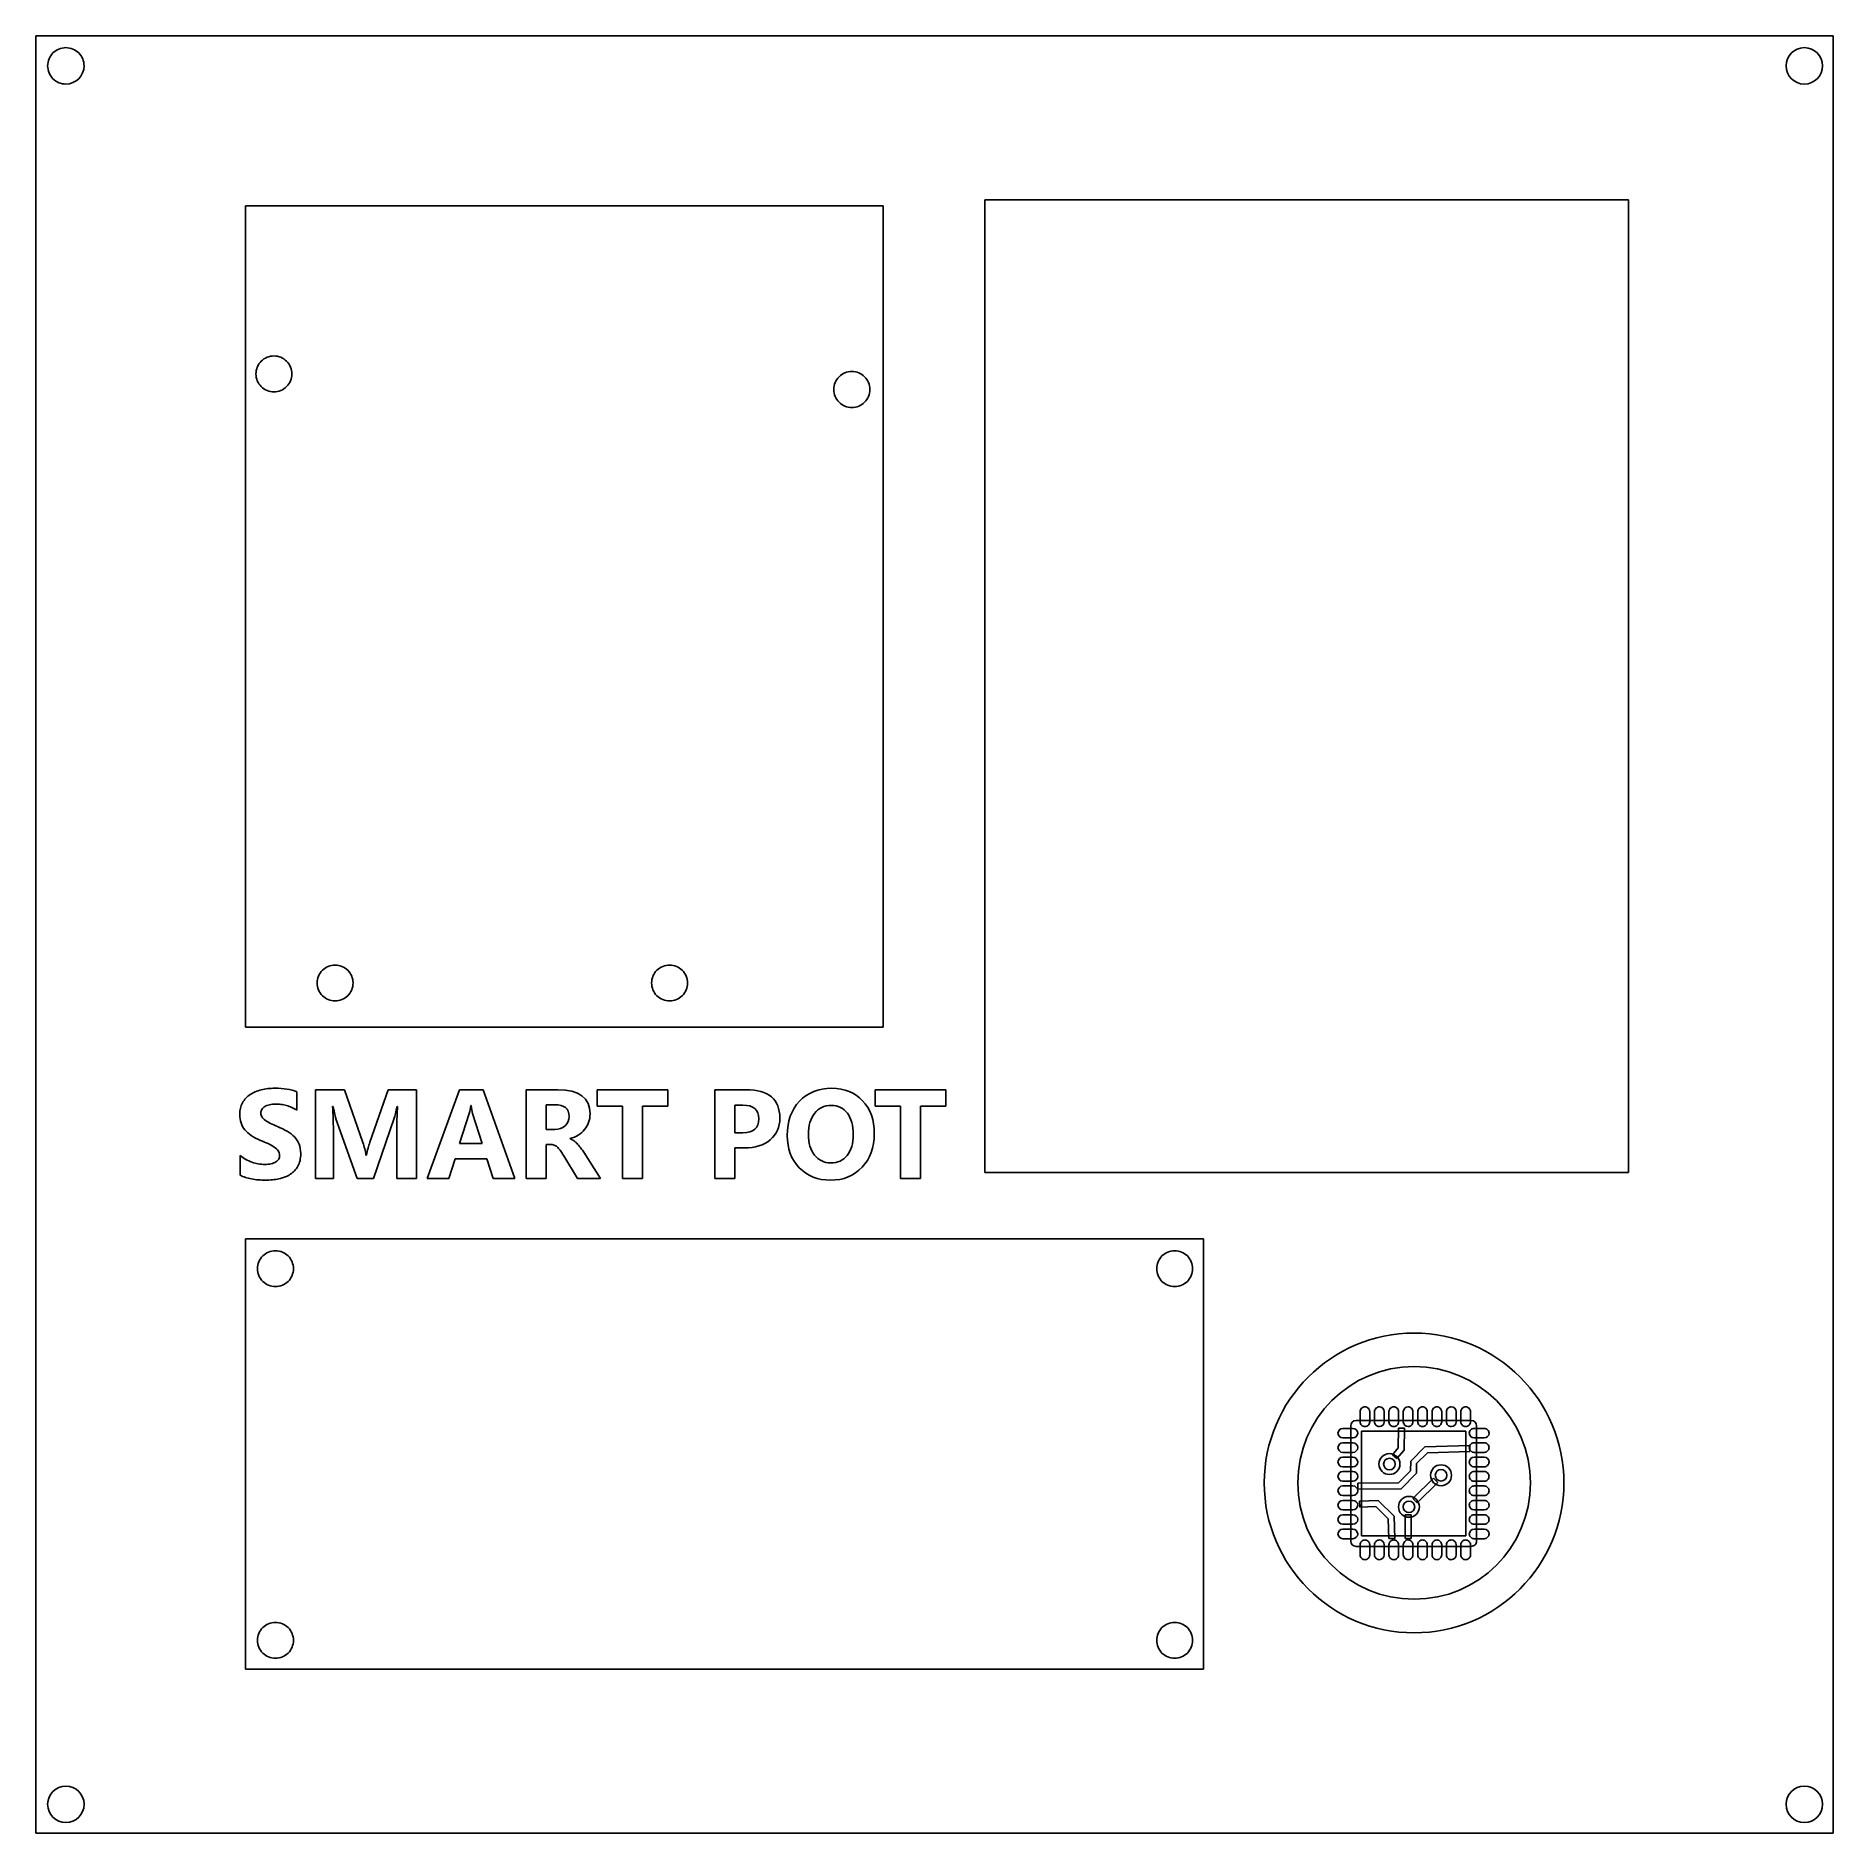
# Model space of a CAD drawing. Extents: x 0 to 150, y 147 to 297.
import ezdxf

# ---------------------------------------------------------------- set-up
doc = ezdxf.new("R2010")
doc.units = 0
doc.layers.add('Base', color=7, linetype='CONTINUOUS')
doc.layers.add('LCD', color=7, linetype='CONTINUOUS')

msp = doc.modelspace()

# ---------------------------------------------------------------- linework, layer by layer
at = {"layer": 'Base', "color": 7}
for p, q in [((0.054126, 296.945874), (149.94586, 296.945874)), ((0.054126, 147.05412), (0.054126, 296.945874)), ((149.94586, 296.945874), (149.94586, 147.05412)), ((4.06849, 294.45), (4.06849, 294.45)), ((149.06849, 294.45), (149.06849, 294.45)), ((4.06849, 149.45), (4.06849, 149.45)), ((149.06849, 149.45), (149.06849, 149.45)), ((149.94586, 147.05412), (0.054126, 147.05412))]:
    msp.add_line(p, q, dxfattribs=at)
for points in [[(1.03151, 294.45), (1.03151, 294.852729), (1.191493, 295.238963), (1.476265, 295.523735)], [(1.476265, 295.523735), (1.761037, 295.808507), (2.147271, 295.96849), (2.55, 295.96849)], [(2.55, 295.96849), (2.952729, 295.96849), (3.338963, 295.808507), (3.623735, 295.523735)], [(3.623735, 295.523735), (3.908507, 295.238963), (4.06849, 294.852729), (4.06849, 294.45)], [(146.03151, 294.45), (146.03151, 295.288639), (146.711361, 295.96849), (147.55, 295.96849)], [(147.55, 295.96849), (148.388639, 295.96849), (149.06849, 295.288639), (149.06849, 294.45)], [(1.476265, 293.376265), (1.191493, 293.661037), (1.03151, 294.047271), (1.03151, 294.45)], [(4.06849, 294.45), (4.06849, 293.611361), (3.388639, 292.93151), (2.55, 292.93151)], [(147.55, 292.93151), (146.711361, 292.93151), (146.03151, 293.611361), (146.03151, 294.45)], [(149.06849, 294.45), (149.06849, 293.611361), (148.388639, 292.93151), (147.55, 292.93151)], [(2.55, 292.93151), (2.147271, 292.93151), (1.761037, 293.091493), (1.476265, 293.376265)], [(1.03151, 149.45), (1.03151, 150.288639), (1.711361, 150.96849), (2.55, 150.96849)], [(2.55, 150.96849), (3.388639, 150.96849), (4.06849, 150.288639), (4.06849, 149.45)], [(146.03151, 149.45), (146.03151, 150.288639), (146.711361, 150.96849), (147.55, 150.96849)], [(147.55, 150.96849), (148.388639, 150.96849), (149.06849, 150.288639), (149.06849, 149.45)], [(2.55, 147.93151), (1.711361, 147.93151), (1.03151, 148.611361), (1.03151, 149.45)], [(4.06849, 149.45), (4.06849, 148.611361), (3.388639, 147.93151), (2.55, 147.93151)], [(147.55, 147.93151), (146.711361, 147.93151), (146.03151, 148.611361), (146.03151, 149.45)], [(149.06849, 149.45), (149.06849, 148.611361), (148.388639, 147.93151), (147.55, 147.93151)]]:
    msp.add_open_spline(points, degree=3, dxfattribs=at)
at = {"layer": 'LCD', "color": 7}
for p, q in [((17.536942, 214.276295), (17.536942, 282.765087)), ((17.536942, 282.765087), (70.725731, 282.765087)), ((70.725731, 282.765087), (70.725731, 214.276295)), ((79.211472, 202.137276), (79.211472, 283.265701)), ((79.211472, 283.265701), (132.8899, 283.265701)), ((132.8899, 283.265701), (132.8899, 202.137276)), ((19.903673, 267.255693), (19.903673, 267.255693)), ((68.104172, 265.955694), (68.104172, 265.955694)), ((25.003675, 216.455696), (25.003675, 216.455696)), ((52.903675, 216.455696), (52.903675, 216.455696)), ((70.725731, 214.276295), (17.536942, 214.276295)), ((21.813681, 208.890326), (21.813681, 207.345206)), ((23.358806, 201.640152), (23.358806, 209.050529)), ((23.358806, 209.050529), (25.803093, 209.050529)), ((25.803093, 209.050529), (27.317208, 204.658046)), ((27.906322, 204.668381), (29.420437, 209.050529)), ((29.420437, 209.050529), (31.802713, 209.050529)), ((31.802713, 209.050529), (31.802709, 201.640152)), ((32.69154, 201.640152), (35.389041, 209.050529)), ((35.389041, 209.050529), (37.368242, 209.050529)), ((37.368242, 209.050529), (40.003732, 201.640152)), ((40.928738, 201.640153), (40.928738, 209.05053)), ((40.928738, 209.05053), (43.574563, 209.05053)), ((46.876677, 207.691443), (46.876677, 209.050529)), ((46.876677, 209.050529), (52.767771, 209.050529)), ((52.767771, 209.050529), (52.767771, 207.691443)), ((56.684832, 201.640152), (56.684832, 209.050529)), ((56.684832, 209.050529), (59.299651, 209.050529)), ((70.048315, 207.691443), (70.048315, 209.050529)), ((70.048315, 209.050529), (75.93941, 209.050529)), ((75.93941, 209.050529), (75.93941, 207.691443)), ((24.841915, 207.660437), (24.795405, 207.660437)), ((30.216246, 207.660437), (30.174906, 207.660437)), ((36.184857, 207.081663), (35.378707, 204.570196)), ((36.355388, 207.727616), (36.314048, 207.727616)), ((37.275225, 204.570196), (36.479411, 207.060992)), ((42.597882, 207.799963), (42.597882, 205.73808)), ((43.352355, 207.799963), (42.597882, 207.799963)), ((48.979901, 207.691443), (46.876677, 207.691443)), ((48.979901, 201.640152), (48.979901, 207.691443)), ((52.767771, 207.691443), (50.654212, 207.691443)), ((50.654212, 207.691443), (50.654212, 201.640152)), ((58.353976, 207.768957), (58.353976, 205.459028)), ((59.010264, 207.768957), (58.353976, 207.768957)), ((66.389637, 207.737952), (66.389637, 207.737952)), ((72.151539, 207.691443), (70.048315, 207.691443)), ((72.151539, 201.640152), (72.151539, 207.691443)), ((75.93941, 207.691443), (73.82585, 207.691443)), ((73.82585, 207.691443), (73.82585, 201.640152)), ((24.862585, 205.73808), (24.862585, 201.640152)), ((26.841787, 201.640152), (25.074459, 206.626912)), ((29.942363, 206.678588), (28.206041, 201.640152)), ((30.154236, 201.640152), (30.154236, 206.073976)), ((42.597882, 205.73808), (43.321349, 205.73808)), ((58.353976, 205.459028), (59.010264, 205.459028)), ((35.378707, 204.570196), (37.275225, 204.570196)), ((43.047465, 204.47718), (42.597882, 204.47718)), ((42.597882, 204.47718), (42.597882, 201.640153)), ((44.608088, 204.973272), (44.608088, 204.952602)), ((58.353976, 204.19296), (58.353976, 201.640152)), ((59.14979, 204.19296), (58.353976, 204.19296)), ((17.085308, 201.924371), (17.085308, 203.578012)), ((27.580757, 203.598683), (27.611767, 203.598683)), ((35.02214, 203.288625), (34.50021, 201.640152)), ((37.65763, 203.288625), (35.02214, 203.288625)), ((38.184727, 201.640152), (37.65763, 203.288625)), ((45.228204, 201.640152), (44.075823, 203.547006)), ((45.744966, 203.831227), (47.145393, 201.640152)), ((17.085298, 201.924378), (17.085308, 201.924371)), ((24.862585, 201.640152), (23.358806, 201.640152)), ((28.206041, 201.640152), (26.841787, 201.640152)), ((31.802709, 201.640152), (30.154236, 201.640152)), ((34.50021, 201.640152), (32.69154, 201.640152)), ((40.003732, 201.640152), (38.184727, 201.640152)), ((42.597882, 201.640153), (40.928738, 201.640153)), ((47.145393, 201.640152), (45.228204, 201.640152)), ((50.654212, 201.640152), (48.979901, 201.640152)), ((58.353976, 201.640152), (56.684832, 201.640152)), ((66.317287, 201.510961), (66.317287, 201.510961)), ((73.82585, 201.640152), (72.151539, 201.640152)), ((132.8899, 202.137276), (79.211472, 202.137276)), ((17.531094, 196.628297), (97.43073, 196.628297)), ((17.531094, 160.728658), (17.531094, 196.628297)), ((97.43073, 196.628297), (97.43073, 160.728658)), ((21.531409, 194.1281), (21.531409, 194.1281)), ((96.531413, 194.1281), (96.531413, 194.1281)), ((115.00391, 188.75586), (115.00391, 188.75586)), ((115.00391, 185.95703), (115.00391, 185.95703)), ((119.77148, 181.4668), (110.15625, 181.4668)), ((110.50195, 182.20117), (110.50195, 181.35352)), ((110.90234, 182.60156), (110.90234, 182.60156)), ((111.30273, 181.35352), (111.30273, 182.20117)), ((111.70313, 182.20117), (111.70313, 181.35352)), ((112.10352, 182.60156), (112.10352, 182.60156)), ((112.50195, 181.35352), (112.50195, 182.20117)), ((112.90234, 182.20117), (112.90234, 181.35352)), ((113.30273, 182.60156), (113.30273, 182.60156)), ((113.70313, 181.35352), (113.70313, 182.20117)), ((114.10352, 182.20117), (114.10352, 181.35352)), ((114.50195, 182.60156), (114.50195, 182.60156)), ((114.90234, 181.35352), (114.90234, 182.20117)), ((115.30273, 182.20117), (115.30273, 181.35352)), ((115.70313, 182.60156), (115.70313, 182.60156)), ((116.10352, 181.35352), (116.10352, 182.20117)), ((116.50195, 182.20117), (116.50195, 181.35352)), ((116.90234, 182.60156), (116.90234, 182.60156)), ((117.30273, 181.35352), (117.30273, 182.20117)), ((117.70313, 182.20117), (117.70313, 181.35352)), ((118.10352, 182.60156), (118.10352, 182.60156)), ((118.50195, 181.35352), (118.50195, 182.20117)), ((118.90234, 182.20117), (118.90234, 181.35352)), ((119.30273, 182.60156), (119.30273, 182.60156)), ((119.70313, 181.35352), (119.70313, 182.20117)), ((109.90039, 180.80469), (109.05078, 180.80469)), ((109.05078, 180.00586), (109.90039, 180.00586)), ((109.71289, 181.02344), (109.71289, 171.4082)), ((110.60156, 180.57812), (119.32617, 180.57812)), ((110.60156, 171.85352), (110.60156, 180.57812)), ((113.6875, 180.83789), (113.666, 179.18555)), ((114.18744, 180.83008), (113.6875, 180.83789)), ((114.16404, 179.00195), (114.18744, 180.83008)), ((119.32617, 180.57812), (119.32617, 171.85352)), ((120.85352, 180.80469), (120.00586, 180.80469)), ((120.00586, 180.00586), (120.85352, 180.00586)), ((120.2168, 171.4082), (120.2168, 181.02344)), ((109.90039, 179.60547), (109.05078, 179.60547)), ((109.05078, 178.80469), (109.90039, 178.80469)), ((109.90039, 178.4043), (109.05078, 178.4043)), ((112.94336, 178.70703), (112.94336, 178.70703)), ((113.666, 179.18555), (113.18748, 178.60547)), ((113.18748, 178.60547), (113.57225, 178.28711)), ((113.57225, 178.28711), (114.16404, 179.00195)), ((115.90625, 179.27343), (114.7168, 178.08397)), ((115.21104, 177.87103), (116.11924, 178.77924)), ((119.64258, 179.36523), (115.90625, 179.27343)), ((116.11924, 178.77924), (119.65635, 178.86514)), ((119.65635, 178.86514), (119.64258, 179.36523)), ((120.85352, 179.60547), (120.00586, 179.60547)), ((120.00586, 178.80469), (120.85352, 178.80469)), ((120.85352, 178.4043), (120.00586, 178.4043)), ((109.05078, 177.60547), (109.90039, 177.60547)), ((109.90039, 177.20508), (109.05078, 177.20508)), ((112.94336, 178.31836), (112.94336, 178.31836)), ((114.6953, 177.27929), (113.69726, 176.26366)), ((113.91025, 175.76556), (115.18954, 177.07025)), ((114.7168, 178.08397), (114.6953, 177.27929)), ((115.18954, 177.07025), (115.21104, 177.87103)), ((117.25, 177.76953), (117.25, 177.76953)), ((117.25, 177.38086), (117.25, 177.38086)), ((120.00586, 177.60547), (120.85352, 177.60547)), ((120.85352, 177.20508), (120.00586, 177.20508)), ((109.05078, 176.4043), (109.90039, 176.4043)), ((109.90039, 176.00586), (109.05078, 176.00586)), ((113.69726, 176.26366), (110.29882, 176.24216)), ((110.29882, 176.24216), (110.30282, 175.74216)), ((110.30282, 175.74216), (113.91025, 175.76556)), ((116.61719, 176.66211), (114.90039, 174.96484)), ((115.25195, 174.60937), (116.96875, 176.30469)), ((116.96875, 176.30469), (116.61719, 176.66211)), ((120.00586, 176.4043), (120.85352, 176.4043)), ((120.85352, 176.00586), (120.00586, 176.00586)), ((109.05078, 175.20508), (109.90039, 175.20508)), ((109.90039, 174.80469), (109.05078, 174.80469)), ((109.05078, 174.00586), (109.90039, 174.00586)), ((112.00586, 174.79492), (110.44922, 174.74802)), ((110.44922, 174.74802), (110.46482, 174.24802)), ((110.46482, 174.24802), (111.80857, 174.28902)), ((111.80857, 174.28902), (112.84178, 173.27535)), ((113.33788, 173.49017), (112.00586, 174.79492)), ((114.57227, 175.13672), (114.57227, 175.13672)), ((114.57227, 174.74805), (114.57227, 174.74805)), ((114.90039, 174.96484), (115.25195, 174.60937)), ((120.00586, 175.20508), (120.85352, 175.20508)), ((120.85352, 174.80469), (120.00586, 174.80469)), ((120.00586, 174.00586), (120.85352, 174.00586)), ((109.90039, 173.60547), (109.05078, 173.60547)), ((109.05078, 172.80469), (109.90039, 172.80469)), ((109.90039, 172.4043), (109.05078, 172.4043)), ((112.84178, 173.27535), (112.88478, 171.61324)), ((113.38478, 171.62494), (113.33788, 173.49017)), ((114.26758, 173.60547), (114.26758, 171.61914)), ((114.76758, 173.60547), (114.26758, 173.60547)), ((114.76758, 171.61914), (114.76758, 173.60547)), ((120.85352, 173.60547), (120.00586, 173.60547)), ((120.00586, 172.80469), (120.85352, 172.80469)), ((120.85352, 172.4043), (120.00586, 172.4043)), ((109.05078, 171.60547), (109.90039, 171.60547)), ((110.15625, 170.96289), (119.77148, 170.96289)), ((110.50195, 171.10156), (110.50195, 170.25391)), ((119.32617, 171.85352), (110.60156, 171.85352)), ((110.90234, 171.50195), (110.90234, 171.50195)), ((111.30273, 170.25391), (111.30273, 171.10156)), ((111.70313, 171.10156), (111.70313, 170.25391)), ((112.10352, 171.50195), (112.10352, 171.50195)), ((112.50195, 170.25391), (112.50195, 171.10156)), ((112.88478, 171.61324), (113.38478, 171.62494)), ((112.90234, 171.10156), (112.90234, 170.25391)), ((113.30273, 171.50195), (113.30273, 171.50195)), ((113.70313, 170.25391), (113.70313, 171.10156)), ((114.10352, 171.10156), (114.10352, 170.25391)), ((114.26758, 171.61914), (114.76758, 171.61914)), ((114.50195, 171.50195), (114.50195, 171.50195)), ((114.90234, 170.25391), (114.90234, 171.10156)), ((115.30273, 171.10156), (115.30273, 170.25391)), ((115.70313, 171.50195), (115.70313, 171.50195)), ((116.10352, 170.25391), (116.10352, 171.10156)), ((116.50195, 171.10156), (116.50195, 170.25391)), ((116.90234, 171.50195), (116.90234, 171.50195)), ((117.30273, 170.25391), (117.30273, 171.10156)), ((117.70313, 171.10156), (117.70313, 170.25391)), ((118.10352, 171.50195), (118.10352, 171.50195)), ((118.50195, 170.25391), (118.50195, 171.10156)), ((118.90234, 171.10156), (118.90234, 170.25391)), ((119.30273, 171.50195), (119.30273, 171.50195)), ((119.70313, 170.25391), (119.70313, 171.10156)), ((120.00586, 171.60547), (120.85352, 171.60547)), ((21.531409, 163.128102), (21.531409, 163.128102)), ((96.531413, 163.128102), (96.531413, 163.128102)), ((97.43073, 160.728658), (17.531094, 160.728658))]:
    msp.add_line(p, q, dxfattribs=at)
for points in [[(18.403673, 268.755693), (18.403673, 269.153518), (18.561708, 269.535049), (18.843013, 269.816353)], [(18.843013, 269.816353), (19.124317, 270.097658), (19.505848, 270.255693), (19.903673, 270.255693)], [(19.903673, 270.255693), (20.301498, 270.255693), (20.683029, 270.097658), (20.964333, 269.816353)], [(20.964333, 269.816353), (21.245638, 269.535049), (21.403673, 269.153518), (21.403673, 268.755693)], [(18.843013, 267.695033), (18.561708, 267.976337), (18.403673, 268.357868), (18.403673, 268.755693)], [(21.403673, 268.755693), (21.403673, 268.357868), (21.245638, 267.976337), (20.964333, 267.695033)], [(66.604172, 267.455694), (66.604172, 267.853519), (66.762207, 268.23505), (67.043512, 268.516354)], [(67.043512, 268.516354), (67.324816, 268.797659), (67.706347, 268.955694), (68.104172, 268.955694)], [(68.104172, 268.955694), (68.501997, 268.955694), (68.883528, 268.797659), (69.164832, 268.516354)], [(69.164832, 268.516354), (69.446137, 268.23505), (69.604172, 267.853519), (69.604172, 267.455694)], [(19.903673, 267.255693), (19.505848, 267.255693), (19.124317, 267.413728), (18.843013, 267.695033)], [(20.964333, 267.695033), (20.683029, 267.413728), (20.301498, 267.255693), (19.903673, 267.255693)], [(67.043512, 266.395034), (66.762207, 266.676338), (66.604172, 267.057869), (66.604172, 267.455694)], [(69.604172, 267.455694), (69.604172, 267.057869), (69.446137, 266.676338), (69.164832, 266.395034)], [(68.104172, 265.955694), (67.706347, 265.955694), (67.324816, 266.113729), (67.043512, 266.395034)], [(69.164832, 266.395034), (68.883528, 266.113729), (68.501997, 265.955694), (68.104172, 265.955694)], [(23.503675, 217.955696), (23.503675, 218.353521), (23.66171, 218.735052), (23.943015, 219.016356)], [(23.943015, 219.016356), (24.224319, 219.297661), (24.60585, 219.455696), (25.003675, 219.455696)], [(25.003675, 219.455696), (25.4015, 219.455696), (25.783031, 219.297661), (26.064335, 219.016356)], [(26.064335, 219.016356), (26.34564, 218.735052), (26.503675, 218.353521), (26.503675, 217.955696)], [(51.403675, 217.955696), (51.403675, 218.353521), (51.56171, 218.735052), (51.843015, 219.016356)], [(51.843015, 219.016356), (52.124319, 219.297661), (52.50585, 219.455696), (52.903675, 219.455696)], [(52.903675, 219.455696), (53.3015, 219.455696), (53.683031, 219.297661), (53.964335, 219.016356)], [(53.964335, 219.016356), (54.24564, 218.735052), (54.403675, 218.353521), (54.403675, 217.955696)], [(23.943015, 216.895036), (23.66171, 217.17634), (23.503675, 217.557871), (23.503675, 217.955696)], [(26.503675, 217.955696), (26.503675, 217.557871), (26.34564, 217.17634), (26.064335, 216.895036)], [(51.843015, 216.895036), (51.56171, 217.17634), (51.403675, 217.557871), (51.403675, 217.955696)], [(54.403675, 217.955696), (54.403675, 217.557871), (54.24564, 217.17634), (53.964335, 216.895036)], [(25.003675, 216.455696), (24.60585, 216.455696), (24.224319, 216.613731), (23.943015, 216.895036)], [(26.064335, 216.895036), (25.783031, 216.613731), (25.4015, 216.455696), (25.003675, 216.455696)], [(52.903675, 216.455696), (52.50585, 216.455696), (52.124319, 216.613731), (51.843015, 216.895036)], [(53.964335, 216.895036), (53.683031, 216.613731), (53.3015, 216.455696), (52.903675, 216.455696)], [(17.28684, 207.965324), (17.441869, 208.244376), (17.652019, 208.473474), (17.917291, 208.652619)], [(17.917291, 208.652619), (18.186008, 208.831763), (18.496065, 208.962676), (18.847463, 209.045358)], [(18.847463, 209.045358), (19.198862, 209.131485), (19.570931, 209.174549), (19.963671, 209.174549)], [(19.963671, 209.174549), (20.34952, 209.174549), (20.690584, 209.150432), (20.986861, 209.102199)], [(20.986861, 209.102199), (21.286583, 209.057412), (21.56219, 208.986788), (21.813681, 208.890326)], [(43.574563, 209.05053), (45.372897, 209.05053), (46.272064, 208.378738), (46.272064, 207.035155)], [(59.299651, 209.050529), (61.166887, 209.050529), (62.100505, 208.263327), (62.100505, 206.688923)], [(63.738642, 208.08935), (64.417323, 208.812818), (65.31649, 209.174552), (66.436143, 209.174552)], [(66.436143, 209.174552), (67.493784, 209.174552), (68.348165, 208.828321), (68.999286, 208.135859)], [(17.054297, 206.97314), (17.054297, 207.358989), (17.131811, 207.689717), (17.28684, 207.965324)], [(17.478042, 205.712239), (17.195545, 206.060192), (17.054297, 206.480493), (17.054297, 206.97314)], [(18.89914, 207.417566), (18.840573, 207.327993), (18.81129, 207.226363), (18.81129, 207.112676)], [(18.81129, 207.112676), (18.81129, 206.988653), (18.844017, 206.876687), (18.90947, 206.77678)], [(19.147186, 207.655277), (19.040388, 207.589817), (18.957706, 207.51058), (18.89914, 207.417566)], [(19.539925, 207.805138), (19.384896, 207.770685), (19.253983, 207.720731), (19.147186, 207.655277)], [(20.056688, 207.861978), (19.867209, 207.861978), (19.694954, 207.843031), (19.539925, 207.805138)], [(20.490769, 207.830968), (20.339185, 207.851641), (20.194491, 207.861978), (20.056688, 207.861978)], [(20.955855, 207.732778), (20.800826, 207.777565), (20.645798, 207.810295), (20.490769, 207.830968)], [(21.405439, 207.572582), (21.260745, 207.638035), (21.110884, 207.691434), (20.955855, 207.732778)], [(21.813681, 207.345206), (21.689658, 207.431333), (21.553578, 207.507125), (21.405439, 207.572582)], [(24.795405, 207.660437), (24.840192, 206.930079), (24.862585, 206.289293), (24.862585, 205.73808)], [(25.074459, 206.626912), (25.026226, 206.76127), (24.948711, 207.105778), (24.841915, 207.660437)], [(30.174906, 207.660437), (30.088779, 207.205686), (30.011265, 206.878403), (29.942363, 206.678588)], [(30.154236, 206.073976), (30.154236, 206.552843), (30.174906, 207.081663), (30.216246, 207.660437)], [(36.314048, 207.727616), (36.296821, 207.510576), (36.253758, 207.295258), (36.184857, 207.081663)], [(36.479411, 207.060992), (36.420844, 207.247027), (36.379503, 207.469235), (36.355388, 207.727616)], [(44.515071, 206.828449), (44.515071, 207.476125), (44.127499, 207.799963), (43.352355, 207.799963)], [(46.272064, 207.035155), (46.272064, 206.776774), (46.232446, 206.53734), (46.153209, 206.316855)], [(60.343512, 206.626912), (60.343512, 207.388275), (59.899096, 207.768957), (59.010264, 207.768957)], [(62.720619, 205.247155), (62.720619, 206.418484), (63.05996, 207.365883), (63.738642, 208.08935)], [(64.994378, 207.076495), (64.649869, 206.63897), (64.477615, 206.058473), (64.477615, 205.335005)], [(66.389637, 207.737952), (65.803973, 207.737952), (65.338887, 207.517466), (64.994378, 207.076495)], [(67.73322, 207.097166), (67.405937, 207.524357), (66.958076, 207.737952), (66.389637, 207.737952)], [(68.224145, 205.303999), (68.224145, 206.072253), (68.060503, 206.669975), (67.73322, 207.097166)], [(68.999286, 208.135859), (69.653852, 207.443397), (69.981135, 206.53045), (69.981135, 205.397017)], [(18.775117, 204.828575), (18.196342, 205.069731), (17.763984, 205.364286), (17.478042, 205.712239)], [(18.90947, 206.77678), (18.97493, 206.680317), (19.067947, 206.5873), (19.188522, 206.497728)], [(19.188522, 206.497728), (19.3091, 206.411601), (19.455516, 206.325474), (19.62777, 206.239347)], [(19.62777, 206.239347), (19.800024, 206.156665), (19.994671, 206.070538), (20.211712, 205.980965)], [(20.211712, 205.980965), (20.507989, 205.856942), (20.773261, 205.724307), (21.007526, 205.583058)], [(21.007526, 205.583058), (21.245237, 205.445255), (21.448497, 205.288503), (21.617306, 205.112804)], [(43.321349, 205.73808), (43.679638, 205.73808), (43.967303, 205.841433), (44.184343, 206.048138)], [(44.184343, 206.048138), (44.404828, 206.258288), (44.515071, 206.518392), (44.515071, 206.828449)], [(45.817313, 205.727746), (45.67262, 205.552047), (45.49692, 205.400463), (45.290215, 205.272995)], [(46.153209, 206.316855), (46.073972, 206.099815), (45.962006, 205.903445), (45.817313, 205.727746)], [(59.010264, 205.459028), (59.899096, 205.459028), (60.343512, 205.848323), (60.343512, 206.626912)], [(62.100505, 206.688923), (62.100505, 205.944785), (61.831788, 205.341895), (61.294355, 204.880254)], [(69.981135, 205.397017), (69.981135, 204.232578), (69.641794, 203.293793), (68.963112, 202.58066)], [(19.410735, 204.55469), (19.214365, 204.644263), (19.002492, 204.735558), (18.775117, 204.828575)], [(19.917162, 204.275639), (19.775914, 204.372101), (19.607105, 204.465118), (19.410735, 204.55469)], [(20.258226, 203.960413), (20.175544, 204.074101), (20.061856, 204.179176), (19.917162, 204.275639)], [(20.382249, 203.572841), (20.382249, 203.717535), (20.340908, 203.846726), (20.258226, 203.960413)], [(21.617306, 205.112804), (21.786115, 204.937105), (21.915306, 204.735567), (22.004878, 204.508192)], [(22.004878, 204.508192), (22.094451, 204.284261), (22.139237, 204.022435), (22.139237, 203.722713)], [(27.317208, 204.658046), (27.437786, 204.306647), (27.525636, 203.953526), (27.580757, 203.598683)], [(27.611767, 203.598683), (27.704784, 204.008648), (27.802969, 204.365214), (27.906322, 204.668381)], [(43.331685, 204.41), (43.245558, 204.454787), (43.150818, 204.47718), (43.047465, 204.47718)], [(43.584898, 204.223965), (43.505661, 204.306647), (43.421257, 204.368659), (43.331685, 204.41)], [(43.827777, 203.934578), (43.74854, 204.048266), (43.66758, 204.144728), (43.584898, 204.223965)], [(44.075823, 203.547006), (43.989696, 203.6917), (43.907014, 203.820891), (43.827777, 203.934578)], [(45.290215, 205.272995), (45.086955, 205.145526), (44.859579, 205.045619), (44.608088, 204.973272)], [(44.608088, 204.952602), (44.718331, 204.918149), (44.825128, 204.861305), (44.928481, 204.78207)], [(44.928481, 204.78207), (45.031834, 204.706278), (45.131741, 204.616706), (45.228204, 204.513353)], [(45.228204, 204.513353), (45.324666, 204.410001), (45.415961, 204.298036), (45.502088, 204.177458)], [(45.502088, 204.177458), (45.59166, 204.060325), (45.672619, 203.944914), (45.744966, 203.831227)], [(61.294355, 204.880254), (60.760367, 204.422058), (60.045512, 204.19296), (59.14979, 204.19296)], [(63.723139, 202.544487), (63.054792, 203.236949), (62.720619, 204.137838), (62.720619, 205.247155)], [(64.477615, 205.335005), (64.477615, 204.601202), (64.649869, 204.020706), (64.994378, 203.593515)], [(67.717717, 203.572844), (68.055336, 203.989699), (68.224145, 204.566751), (68.224145, 205.303999)], [(17.085308, 203.578012), (17.38503, 203.326521), (17.71059, 203.137041), (18.061989, 203.009573)], [(18.061989, 203.009573), (18.413388, 202.88555), (18.768231, 202.823539), (19.12652, 202.823539)], [(19.12652, 202.823539), (19.336671, 202.823539), (19.51926, 202.842486), (19.674289, 202.880379)], [(19.674289, 202.880379), (19.832763, 202.918272), (19.963676, 202.969949), (20.067028, 203.035408)], [(20.067028, 203.035408), (20.173826, 203.10431), (20.253063, 203.183547), (20.304739, 203.273119)], [(20.304739, 203.273119), (20.356412, 203.366136), (20.382249, 203.466044), (20.382249, 203.572841)], [(21.901526, 202.678852), (21.746497, 202.3998), (21.534625, 202.172424), (21.265908, 201.996725)], [(22.139237, 203.722713), (22.139237, 203.309302), (22.06, 202.961349), (21.901526, 202.678852)], [(66.317287, 201.510961), (65.256201, 201.510961), (64.391485, 201.85547), (63.723139, 202.544487)], [(64.994378, 203.593515), (65.338887, 203.166324), (65.790193, 202.952729), (66.348296, 202.952729)], [(68.963112, 202.58066), (68.287876, 201.867527), (67.405934, 201.510961), (66.317287, 201.510961)], [(66.348296, 202.952729), (66.923625, 202.952729), (67.380099, 203.159434), (67.717717, 203.572844)], [(18.036141, 201.614321), (17.670962, 201.683222), (17.354015, 201.786575), (17.085298, 201.924378)], [(19.198857, 201.510968), (18.792337, 201.510968), (18.404765, 201.545419), (18.036141, 201.614321)], [(20.3254, 201.624656), (19.970556, 201.548864), (19.595042, 201.510968), (19.198857, 201.510968)], [(21.265908, 201.996725), (20.997191, 201.824471), (20.683689, 201.700448), (20.3254, 201.624656)], [(18.531409, 194.1281), (18.531409, 194.525925), (18.689444, 194.907456), (18.970749, 195.18876)], [(18.970749, 195.18876), (19.252053, 195.470065), (19.633584, 195.6281), (20.031409, 195.6281)], [(20.031409, 195.6281), (20.429234, 195.6281), (20.810765, 195.470065), (21.092069, 195.18876)], [(21.092069, 195.18876), (21.373374, 194.907456), (21.531409, 194.525925), (21.531409, 194.1281)], [(93.531413, 194.1281), (93.531413, 194.525925), (93.689448, 194.907456), (93.970753, 195.18876)], [(93.970753, 195.18876), (94.252057, 195.470065), (94.633588, 195.6281), (95.031413, 195.6281)], [(95.031413, 195.6281), (95.429238, 195.6281), (95.810769, 195.470065), (96.092073, 195.18876)], [(96.092073, 195.18876), (96.373378, 194.907456), (96.531413, 194.525925), (96.531413, 194.1281)], [(18.970749, 193.06744), (18.689444, 193.348744), (18.531409, 193.730275), (18.531409, 194.1281)], [(21.531409, 194.1281), (21.531409, 193.730275), (21.373374, 193.348744), (21.092069, 193.06744)], [(93.970753, 193.06744), (93.689448, 193.348744), (93.531413, 193.730275), (93.531413, 194.1281)], [(96.531413, 194.1281), (96.531413, 193.730275), (96.373378, 193.348744), (96.092073, 193.06744)], [(20.031409, 192.6281), (19.633584, 192.6281), (19.252053, 192.786135), (18.970749, 193.06744)], [(21.092069, 193.06744), (20.810765, 192.786135), (20.429234, 192.6281), (20.031409, 192.6281)], [(95.031413, 192.6281), (94.633588, 192.6281), (94.252057, 192.786135), (93.970753, 193.06744)], [(96.092073, 193.06744), (95.810769, 192.786135), (95.429238, 192.6281), (95.031413, 192.6281)], [(115.00391, 188.75586), (108.11693, 188.75586), (102.5039, 183.14284), (102.50391, 176.25586)], [(127.50391, 176.25586), (127.50391, 183.14283), (121.89088, 188.75586), (115.00391, 188.75586)], [(105.30273, 176.25586), (105.30273, 181.63003), (109.62973, 185.95703), (115.00391, 185.95703)], [(115.00391, 185.95703), (120.37808, 185.95703), (124.70508, 181.63003), (124.70508, 176.25586)], [(110.15625, 181.4668), (109.911773, 181.465876), (109.713814, 181.267917), (109.71289, 181.02344)], [(110.619107, 182.484403), (110.543997, 182.409293), (110.501846, 182.307392), (110.50195, 182.20117)], [(110.90234, 182.60156), (110.796118, 182.601664), (110.694217, 182.559513), (110.619107, 182.484403)], [(111.185573, 182.484403), (111.110463, 182.559513), (111.008562, 182.601664), (110.90234, 182.60156)], [(111.30273, 182.20117), (111.302834, 182.307392), (111.260683, 182.409293), (111.185573, 182.484403)], [(111.820287, 182.484403), (111.745177, 182.409293), (111.703026, 182.307392), (111.70313, 182.20117)], [(112.10352, 182.60156), (111.997298, 182.601664), (111.895397, 182.559513), (111.820287, 182.484403)], [(112.50195, 182.20117), (112.502167, 182.421624), (112.323973, 182.600695), (112.10352, 182.60156)], [(113.019497, 182.484403), (112.944387, 182.409293), (112.902236, 182.307392), (112.90234, 182.20117)], [(113.30273, 182.60156), (113.196508, 182.601664), (113.094607, 182.559513), (113.019497, 182.484403)], [(113.585969, 182.484406), (113.510857, 182.559517), (113.408953, 182.601666), (113.30273, 182.60156)], [(113.70313, 182.20117), (113.703234, 182.307393), (113.661082, 182.409296), (113.585969, 182.484406)], [(114.50195, 182.60156), (114.281497, 182.600695), (114.103303, 182.421624), (114.10352, 182.20117)], [(114.785183, 182.484403), (114.710073, 182.559513), (114.608172, 182.601664), (114.50195, 182.60156)], [(114.90234, 182.20117), (114.902444, 182.307392), (114.860293, 182.409293), (114.785183, 182.484403)], [(115.419891, 182.484406), (115.344778, 182.409296), (115.302626, 182.307393), (115.30273, 182.20117)], [(115.70313, 182.60156), (115.596907, 182.601666), (115.495003, 182.559517), (115.419891, 182.484406)], [(115.986363, 182.484403), (115.911253, 182.559513), (115.809352, 182.601664), (115.70313, 182.60156)], [(116.10352, 182.20117), (116.103624, 182.307392), (116.061473, 182.409293), (115.986363, 182.484403)], [(116.619107, 182.484403), (116.543997, 182.409293), (116.501846, 182.307392), (116.50195, 182.20117)], [(116.90234, 182.60156), (116.796118, 182.601664), (116.694217, 182.559513), (116.619107, 182.484403)], [(117.185573, 182.484403), (117.110463, 182.559513), (117.008562, 182.601664), (116.90234, 182.60156)], [(117.30273, 182.20117), (117.302834, 182.307392), (117.260683, 182.409293), (117.185573, 182.484403)], [(117.820287, 182.484403), (117.745177, 182.409293), (117.703026, 182.307392), (117.70313, 182.20117)], [(118.10352, 182.60156), (117.997298, 182.601664), (117.895397, 182.559513), (117.820287, 182.484403)], [(118.50195, 182.20117), (118.502167, 182.421624), (118.323973, 182.600695), (118.10352, 182.60156)], [(119.019497, 182.484403), (118.944387, 182.409293), (118.902236, 182.307392), (118.90234, 182.20117)], [(119.30273, 182.60156), (119.196508, 182.601664), (119.094607, 182.559513), (119.019497, 182.484403)], [(119.585969, 182.484406), (119.510857, 182.559517), (119.408953, 182.601666), (119.30273, 182.60156)], [(119.70313, 182.20117), (119.703234, 182.307393), (119.661082, 182.409296), (119.585969, 182.484406)], [(120.2168, 181.02344), (120.215872, 181.268681), (120.016722, 181.466954), (119.77148, 181.4668)], [(109.05078, 180.80469), (108.830323, 180.80383), (108.652123, 180.624758), (108.65234, 180.4043)], [(108.65234, 180.4043), (108.653195, 180.184603), (108.831083, 180.006715), (109.05078, 180.00586)], [(110.29883, 180.4043), (110.299047, 180.624758), (110.120847, 180.80383), (109.90039, 180.80469)], [(109.90039, 180.00586), (110.120087, 180.006715), (110.297975, 180.184603), (110.29883, 180.4043)], [(110.50195, 181.35352), (110.501844, 181.247297), (110.543993, 181.145393), (110.619104, 181.070281)], [(110.619104, 181.070281), (110.694214, 180.995168), (110.796117, 180.953016), (110.90234, 180.95312)], [(110.90234, 180.95312), (111.008563, 180.953016), (111.110466, 180.995168), (111.185576, 181.070281)], [(111.185576, 181.070281), (111.260687, 181.145393), (111.302836, 181.247297), (111.30273, 181.35352)], [(111.70313, 181.35352), (111.703024, 181.247297), (111.745173, 181.145393), (111.820284, 181.070281)], [(111.820284, 181.070281), (111.895394, 180.995168), (111.997297, 180.953016), (112.10352, 180.95312)], [(112.10352, 180.95312), (112.323977, 180.953985), (112.502172, 181.133062), (112.50195, 181.35352)], [(112.90234, 181.35352), (112.902234, 181.247297), (112.944383, 181.145393), (113.019494, 181.070281)], [(113.019494, 181.070281), (113.094604, 180.995168), (113.196507, 180.953016), (113.30273, 180.95312)], [(113.30273, 180.95312), (113.408955, 180.953014), (113.51086, 180.995164), (113.585973, 181.070277)], [(113.585973, 181.070277), (113.661086, 181.14539), (113.703236, 181.247295), (113.70313, 181.35352)], [(114.10352, 181.35352), (114.103298, 181.133062), (114.281493, 180.953985), (114.50195, 180.95312)], [(114.50195, 180.95312), (114.608173, 180.953016), (114.710076, 180.995168), (114.785186, 181.070281)], [(114.785186, 181.070281), (114.860297, 181.145393), (114.902446, 181.247297), (114.90234, 181.35352)], [(115.30273, 181.35352), (115.302624, 181.247295), (115.344774, 181.14539), (115.419887, 181.070277)], [(115.419887, 181.070277), (115.495, 180.995164), (115.596905, 180.953014), (115.70313, 180.95312)], [(115.70313, 180.95312), (115.809353, 180.953016), (115.911256, 180.995168), (115.986366, 181.070281)], [(115.986366, 181.070281), (116.061477, 181.145393), (116.103626, 181.247297), (116.10352, 181.35352)], [(116.50195, 181.35352), (116.501844, 181.247297), (116.543993, 181.145393), (116.619104, 181.070281)], [(116.619104, 181.070281), (116.694214, 180.995168), (116.796117, 180.953016), (116.90234, 180.95312)], [(116.90234, 180.95312), (117.008563, 180.953016), (117.110466, 180.995168), (117.185576, 181.070281)], [(117.185576, 181.070281), (117.260687, 181.145393), (117.302836, 181.247297), (117.30273, 181.35352)], [(117.70313, 181.35352), (117.703024, 181.247297), (117.745173, 181.145393), (117.820284, 181.070281)], [(117.820284, 181.070281), (117.895394, 180.995168), (117.997297, 180.953016), (118.10352, 180.95312)], [(118.10352, 180.95312), (118.323977, 180.953985), (118.502172, 181.133062), (118.50195, 181.35352)], [(118.90234, 181.35352), (118.902234, 181.247297), (118.944383, 181.145393), (119.019494, 181.070281)], [(119.019494, 181.070281), (119.094604, 180.995168), (119.196507, 180.953016), (119.30273, 180.95312)], [(119.30273, 180.95312), (119.408955, 180.953014), (119.51086, 180.995164), (119.585973, 181.070277)], [(119.585973, 181.070277), (119.661086, 181.14539), (119.703236, 181.247295), (119.70313, 181.35352)], [(119.722627, 180.687533), (119.647517, 180.612423), (119.605366, 180.510522), (119.60547, 180.4043)], [(119.60547, 180.4043), (119.60633, 180.183843), (119.785402, 180.005643), (120.00586, 180.00586)], [(120.00586, 180.80469), (119.899638, 180.804794), (119.797737, 180.762643), (119.722627, 180.687533)], [(121.136753, 180.687533), (121.061643, 180.762643), (120.959742, 180.804794), (120.85352, 180.80469)], [(120.85352, 180.00586), (121.073978, 180.005643), (121.25305, 180.183843), (121.25391, 180.4043)], [(121.25391, 180.4043), (121.254014, 180.510522), (121.211863, 180.612423), (121.136753, 180.687533)], [(109.05078, 179.60547), (108.830323, 179.60461), (108.652123, 179.425538), (108.65234, 179.20508)], [(108.65234, 179.20508), (108.652123, 178.984622), (108.830323, 178.80555), (109.05078, 178.80469)], [(109.05078, 178.4043), (108.831083, 178.403445), (108.653195, 178.225557), (108.65234, 178.00586)], [(110.29883, 179.20508), (110.299047, 179.425538), (110.120847, 179.60461), (109.90039, 179.60547)], [(109.90039, 178.80469), (110.120847, 178.80555), (110.299047, 178.984622), (110.29883, 179.20508)], [(110.29883, 178.00586), (110.297975, 178.225557), (110.120087, 178.403445), (109.90039, 178.4043)], [(112.94336, 178.70703), (112.46269, 178.70703), (112.07031, 178.3127), (112.07031, 177.83203)], [(113.81836, 177.83203), (113.81836, 178.3127), (113.42403, 178.70703), (112.94336, 178.70703)], [(119.722627, 179.488313), (119.647517, 179.413203), (119.605366, 179.311302), (119.60547, 179.20508)], [(119.60547, 179.20508), (119.605366, 179.098858), (119.647517, 178.996957), (119.722627, 178.921847)], [(120.00586, 178.4043), (119.785402, 178.404517), (119.60633, 178.226317), (119.60547, 178.00586)], [(120.00586, 179.60547), (119.899638, 179.605574), (119.797737, 179.563423), (119.722627, 179.488313)], [(119.722627, 178.921847), (119.797737, 178.846737), (119.899638, 178.804586), (120.00586, 178.80469)], [(121.136753, 179.488313), (121.061643, 179.563423), (120.959742, 179.605574), (120.85352, 179.60547)], [(120.85352, 178.80469), (120.959742, 178.804586), (121.061643, 178.846737), (121.136753, 178.921847)], [(121.25391, 178.00586), (121.25305, 178.226317), (121.073978, 178.404517), (120.85352, 178.4043)], [(121.25391, 179.20508), (121.254014, 179.311302), (121.211863, 179.413203), (121.136753, 179.488313)], [(121.136753, 178.921847), (121.211863, 178.996957), (121.254014, 179.098858), (121.25391, 179.20508)], [(108.65234, 178.00586), (108.652123, 177.785402), (108.830323, 177.60633), (109.05078, 177.60547)], [(109.05078, 177.20508), (108.830323, 177.20422), (108.652123, 177.025148), (108.65234, 176.80469)], [(109.90039, 177.60547), (110.120847, 177.60633), (110.299047, 177.785402), (110.29883, 178.00586)], [(110.29883, 176.80469), (110.299047, 177.025148), (110.120847, 177.20422), (109.90039, 177.20508)], [(112.07031, 177.83203), (112.07031, 177.35136), (112.46269, 176.95703), (112.94336, 176.95703)], [(112.45898, 177.83203), (112.45899, 178.10247), (112.67292, 178.31836), (112.94336, 178.31836)], [(112.94336, 177.34766), (112.67292, 177.34766), (112.45899, 177.56159), (112.45898, 177.83203)], [(112.94336, 178.31836), (113.2138, 178.31836), (113.42969, 178.10247), (113.42969, 177.83203)], [(112.94336, 176.95703), (113.42403, 176.95703), (113.81836, 177.35136), (113.81836, 177.83203)], [(113.42969, 177.83203), (113.42969, 177.56159), (113.2138, 177.34766), (112.94336, 177.34766)], [(117.25, 177.76953), (116.76933, 177.76954), (116.375, 177.3752), (116.375, 176.89453)], [(116.375, 176.89453), (116.375, 176.41386), (116.76933, 176.02148), (117.25, 176.02148)], [(116.76367, 176.89453), (116.76367, 177.16497), (116.97956, 177.38086), (117.25, 177.38086)], [(117.25, 176.41016), (116.97956, 176.41015), (116.76367, 176.62409), (116.76367, 176.89453)], [(118.125, 176.89453), (118.125, 177.3752), (117.73067, 177.76953), (117.25, 177.76953)], [(117.25, 177.38086), (117.52044, 177.38086), (117.73633, 177.16497), (117.73633, 176.89453)], [(117.25, 176.02148), (117.73067, 176.02149), (118.125, 176.41386), (118.125, 176.89453)], [(117.73633, 176.89453), (117.73633, 176.62409), (117.52044, 176.41016), (117.25, 176.41016)], [(119.60547, 178.00586), (119.605366, 177.899638), (119.647517, 177.797737), (119.722627, 177.722627)], [(119.722627, 177.087923), (119.647517, 177.012813), (119.605366, 176.910912), (119.60547, 176.80469)], [(119.722627, 177.722627), (119.797737, 177.647517), (119.899638, 177.605366), (120.00586, 177.60547)], [(120.00586, 177.20508), (119.899638, 177.205184), (119.797737, 177.163033), (119.722627, 177.087923)], [(120.85352, 177.60547), (120.959742, 177.605366), (121.061643, 177.647517), (121.136753, 177.722627)], [(121.136753, 177.087923), (121.061643, 177.163033), (120.959742, 177.205184), (120.85352, 177.20508)], [(121.136753, 177.722627), (121.211863, 177.797737), (121.254014, 177.899638), (121.25391, 178.00586)], [(121.25391, 176.80469), (121.254014, 176.910912), (121.211863, 177.012813), (121.136753, 177.087923)], [(102.50391, 176.25586), (102.50391, 169.36888), (108.11693, 163.75586), (115.00391, 163.75586)], [(115.00391, 166.55469), (109.62974, 166.55469), (105.30274, 170.88169), (105.30273, 176.25586)], [(108.65234, 176.80469), (108.652123, 176.584232), (108.830323, 176.40516), (109.05078, 176.4043)], [(109.05078, 176.00586), (108.830323, 176.005), (108.652123, 175.825928), (108.65234, 175.60547)], [(108.65234, 175.60547), (108.652123, 175.385012), (108.830323, 175.20594), (109.05078, 175.20508)], [(109.90039, 176.4043), (110.120847, 176.40516), (110.299047, 176.584232), (110.29883, 176.80469)], [(110.29883, 175.60547), (110.299047, 175.825928), (110.120847, 176.005), (109.90039, 176.00586)], [(109.90039, 175.20508), (110.120847, 175.20594), (110.299047, 175.385012), (110.29883, 175.60547)], [(115.00391, 163.75586), (121.89088, 163.75586), (127.5039, 169.36889), (127.50391, 176.25586)], [(124.70508, 176.25586), (124.70508, 170.88169), (120.37807, 166.55469), (115.00391, 166.55469)], [(119.60547, 176.80469), (119.605366, 176.698468), (119.647517, 176.596567), (119.722627, 176.521457)], [(119.722627, 175.888703), (119.647517, 175.813593), (119.605366, 175.711692), (119.60547, 175.60547)], [(119.60547, 175.60547), (119.605366, 175.499248), (119.647517, 175.397347), (119.722627, 175.322237)], [(119.722627, 176.521457), (119.797737, 176.446347), (119.899638, 176.404196), (120.00586, 176.4043)], [(120.00586, 176.00586), (119.899638, 176.005964), (119.797737, 175.963813), (119.722627, 175.888703)], [(120.85352, 176.4043), (120.959742, 176.404196), (121.061643, 176.446347), (121.136753, 176.521457)], [(121.136753, 175.888703), (121.061643, 175.963813), (120.959742, 176.005964), (120.85352, 176.00586)], [(121.136753, 176.521457), (121.211863, 176.596567), (121.254014, 176.698468), (121.25391, 176.80469)], [(121.25391, 175.60547), (121.254014, 175.711692), (121.211863, 175.813593), (121.136753, 175.888703)], [(121.136753, 175.322237), (121.211863, 175.397347), (121.254014, 175.499248), (121.25391, 175.60547)], [(109.05078, 174.80469), (108.830323, 174.80383), (108.652123, 174.624758), (108.65234, 174.4043)], [(108.65234, 174.4043), (108.653195, 174.184603), (108.831083, 174.006715), (109.05078, 174.00586)], [(110.29883, 174.4043), (110.299047, 174.624758), (110.120847, 174.80383), (109.90039, 174.80469)], [(109.90039, 174.00586), (110.120087, 174.006715), (110.297975, 174.184603), (110.29883, 174.4043)], [(114.57227, 175.13672), (114.0916, 175.13672), (113.69922, 174.74239), (113.69922, 174.26172)], [(113.69922, 174.26172), (113.69922, 173.78105), (114.0916, 173.38867), (114.57227, 173.38867)], [(114.08789, 174.26172), (114.08789, 174.53216), (114.30183, 174.74805), (114.57227, 174.74805)], [(114.57227, 173.77734), (114.30183, 173.77734), (114.08789, 173.99128), (114.08789, 174.26172)], [(115.44727, 174.26172), (115.44726, 174.74239), (115.05293, 175.13672), (114.57227, 175.13672)], [(114.57227, 174.74805), (114.8427, 174.74805), (115.05859, 174.53216), (115.05859, 174.26172)], [(114.57227, 173.38867), (115.05293, 173.38867), (115.44726, 173.78105), (115.44727, 174.26172)], [(115.05859, 174.26172), (115.05859, 173.99128), (114.8427, 173.77734), (114.57227, 173.77734)], [(119.722627, 174.687533), (119.647517, 174.612423), (119.605366, 174.510522), (119.60547, 174.4043)], [(119.60547, 174.4043), (119.60633, 174.183843), (119.785402, 174.005643), (120.00586, 174.00586)], [(119.722627, 175.322237), (119.797737, 175.247127), (119.899638, 175.204976), (120.00586, 175.20508)], [(120.00586, 174.80469), (119.899638, 174.804794), (119.797737, 174.762643), (119.722627, 174.687533)], [(120.85352, 175.20508), (120.959742, 175.204976), (121.061643, 175.247127), (121.136753, 175.322237)], [(121.136753, 174.687533), (121.061643, 174.762643), (120.959742, 174.804794), (120.85352, 174.80469)], [(120.85352, 174.00586), (121.073978, 174.005643), (121.25305, 174.183843), (121.25391, 174.4043)], [(121.25391, 174.4043), (121.254014, 174.510522), (121.211863, 174.612423), (121.136753, 174.687533)], [(109.05078, 173.60547), (108.830323, 173.60461), (108.652123, 173.425538), (108.65234, 173.20508)], [(108.65234, 173.20508), (108.652123, 172.984622), (108.830323, 172.80555), (109.05078, 172.80469)], [(109.05078, 172.4043), (108.831083, 172.403445), (108.653195, 172.225557), (108.65234, 172.00586)], [(110.29883, 173.20508), (110.299047, 173.425538), (110.120847, 173.60461), (109.90039, 173.60547)], [(109.90039, 172.80469), (110.120847, 172.80555), (110.299047, 172.984622), (110.29883, 173.20508)], [(110.29883, 172.00586), (110.297975, 172.225557), (110.120087, 172.403445), (109.90039, 172.4043)], [(119.722627, 173.488313), (119.647517, 173.413203), (119.605366, 173.311302), (119.60547, 173.20508)], [(119.60547, 173.20508), (119.605366, 173.098858), (119.647517, 172.996957), (119.722627, 172.921847)], [(120.00586, 172.4043), (119.785402, 172.404517), (119.60633, 172.226317), (119.60547, 172.00586)], [(120.00586, 173.60547), (119.899638, 173.605574), (119.797737, 173.563423), (119.722627, 173.488313)], [(119.722627, 172.921847), (119.797737, 172.846737), (119.899638, 172.804586), (120.00586, 172.80469)], [(121.136753, 173.488313), (121.061643, 173.563423), (120.959742, 173.605574), (120.85352, 173.60547)], [(120.85352, 172.80469), (120.959742, 172.804586), (121.061643, 172.846737), (121.136753, 172.921847)], [(121.25391, 172.00586), (121.25305, 172.226317), (121.073978, 172.404517), (120.85352, 172.4043)], [(121.25391, 173.20508), (121.254014, 173.311302), (121.211863, 173.413203), (121.136753, 173.488313)], [(121.136753, 172.921847), (121.211863, 172.996957), (121.254014, 173.098858), (121.25391, 173.20508)], [(108.65234, 172.00586), (108.652123, 171.785402), (108.830323, 171.60633), (109.05078, 171.60547)], [(109.71289, 171.4082), (109.712742, 171.162961), (109.911013, 170.963818), (110.15625, 170.96289)], [(109.90039, 171.60547), (110.120847, 171.60633), (110.299047, 171.785402), (110.29883, 172.00586)], [(110.619107, 171.384793), (110.543997, 171.309683), (110.501846, 171.207782), (110.50195, 171.10156)], [(110.90234, 171.50195), (110.796118, 171.502054), (110.694217, 171.459903), (110.619107, 171.384793)], [(111.185573, 171.384793), (111.110463, 171.459903), (111.008562, 171.502054), (110.90234, 171.50195)], [(111.30273, 171.10156), (111.302834, 171.207782), (111.260683, 171.309683), (111.185573, 171.384793)], [(111.820287, 171.384793), (111.745177, 171.309683), (111.703026, 171.207782), (111.70313, 171.10156)], [(112.10352, 171.50195), (111.997298, 171.502054), (111.895397, 171.459903), (111.820287, 171.384793)], [(112.50195, 171.10156), (112.502167, 171.322014), (112.323973, 171.501085), (112.10352, 171.50195)], [(113.019497, 171.384793), (112.944387, 171.309683), (112.902236, 171.207782), (112.90234, 171.10156)], [(113.30273, 171.50195), (113.196508, 171.502054), (113.094607, 171.459903), (113.019497, 171.384793)], [(113.585969, 171.384796), (113.510857, 171.459907), (113.408953, 171.502056), (113.30273, 171.50195)], [(113.70313, 171.10156), (113.703234, 171.207783), (113.661082, 171.309686), (113.585969, 171.384796)], [(114.50195, 171.50195), (114.281497, 171.501085), (114.103303, 171.322014), (114.10352, 171.10156)], [(114.785183, 171.384793), (114.710073, 171.459903), (114.608172, 171.502054), (114.50195, 171.50195)], [(114.90234, 171.10156), (114.902444, 171.207782), (114.860293, 171.309683), (114.785183, 171.384793)], [(115.419891, 171.384796), (115.344778, 171.309686), (115.302626, 171.207783), (115.30273, 171.10156)], [(115.70313, 171.50195), (115.596907, 171.502056), (115.495003, 171.459907), (115.419891, 171.384796)], [(115.986363, 171.384793), (115.911253, 171.459903), (115.809352, 171.502054), (115.70313, 171.50195)], [(116.10352, 171.10156), (116.103624, 171.207782), (116.061473, 171.309683), (115.986363, 171.384793)], [(116.619107, 171.384793), (116.543997, 171.309683), (116.501846, 171.207782), (116.50195, 171.10156)], [(116.90234, 171.50195), (116.796118, 171.502054), (116.694217, 171.459903), (116.619107, 171.384793)], [(117.185573, 171.384793), (117.110463, 171.459903), (117.008562, 171.502054), (116.90234, 171.50195)], [(117.30273, 171.10156), (117.302834, 171.207782), (117.260683, 171.309683), (117.185573, 171.384793)], [(117.820287, 171.384793), (117.745177, 171.309683), (117.703026, 171.207782), (117.70313, 171.10156)], [(118.10352, 171.50195), (117.997298, 171.502054), (117.895397, 171.459903), (117.820287, 171.384793)], [(118.50195, 171.10156), (118.502167, 171.322014), (118.323973, 171.501085), (118.10352, 171.50195)], [(119.019497, 171.384793), (118.944387, 171.309683), (118.902236, 171.207782), (118.90234, 171.10156)], [(119.30273, 171.50195), (119.196508, 171.502054), (119.094607, 171.459903), (119.019497, 171.384793)], [(119.585969, 171.384796), (119.510857, 171.459907), (119.408953, 171.502056), (119.30273, 171.50195)], [(119.70313, 171.10156), (119.703234, 171.207783), (119.661082, 171.309686), (119.585969, 171.384796)], [(119.60547, 172.00586), (119.605366, 171.899638), (119.647517, 171.797737), (119.722627, 171.722627)], [(119.722627, 171.722627), (119.797737, 171.647517), (119.899638, 171.605366), (120.00586, 171.60547)], [(119.77148, 170.96289), (119.889607, 170.962817), (120.002917, 171.009709), (120.086446, 171.093237)], [(120.086446, 171.093237), (120.169975, 171.176764), (120.21687, 171.290073), (120.2168, 171.4082)], [(120.85352, 171.60547), (120.959742, 171.605366), (121.061643, 171.647517), (121.136753, 171.722627)], [(121.136753, 171.722627), (121.211863, 171.797737), (121.254014, 171.899638), (121.25391, 172.00586)], [(110.50195, 170.25391), (110.501846, 170.147688), (110.543997, 170.045787), (110.619107, 169.970677)], [(110.619107, 169.970677), (110.694217, 169.895567), (110.796118, 169.853416), (110.90234, 169.85352)], [(110.90234, 169.85352), (111.008562, 169.853416), (111.110463, 169.895567), (111.185573, 169.970677)], [(111.185573, 169.970677), (111.260683, 170.045787), (111.302834, 170.147688), (111.30273, 170.25391)], [(111.70313, 170.25391), (111.703026, 170.147688), (111.745177, 170.045787), (111.820287, 169.970677)], [(111.820287, 169.970677), (111.895397, 169.895567), (111.997298, 169.853416), (112.10352, 169.85352)], [(112.10352, 169.85352), (112.323973, 169.854385), (112.502167, 170.033456), (112.50195, 170.25391)], [(112.90234, 170.25391), (112.902236, 170.147688), (112.944387, 170.045787), (113.019497, 169.970677)], [(113.019497, 169.970677), (113.094607, 169.895567), (113.196508, 169.853416), (113.30273, 169.85352)], [(113.30273, 169.85352), (113.408953, 169.853414), (113.510857, 169.895563), (113.585969, 169.970674)], [(113.585969, 169.970674), (113.661082, 170.045784), (113.703234, 170.147687), (113.70313, 170.25391)], [(114.10352, 170.25391), (114.103303, 170.033456), (114.281497, 169.854385), (114.50195, 169.85352)], [(114.50195, 169.85352), (114.608172, 169.853416), (114.710073, 169.895567), (114.785183, 169.970677)], [(114.785183, 169.970677), (114.860293, 170.045787), (114.902444, 170.147688), (114.90234, 170.25391)], [(115.30273, 170.25391), (115.302626, 170.147687), (115.344778, 170.045784), (115.419891, 169.970674)], [(115.419891, 169.970674), (115.495003, 169.895563), (115.596907, 169.853414), (115.70313, 169.85352)], [(115.70313, 169.85352), (115.809352, 169.853416), (115.911253, 169.895567), (115.986363, 169.970677)], [(115.986363, 169.970677), (116.061473, 170.045787), (116.103624, 170.147688), (116.10352, 170.25391)], [(116.50195, 170.25391), (116.501846, 170.147688), (116.543997, 170.045787), (116.619107, 169.970677)], [(116.619107, 169.970677), (116.694217, 169.895567), (116.796118, 169.853416), (116.90234, 169.85352)], [(116.90234, 169.85352), (117.008562, 169.853416), (117.110463, 169.895567), (117.185573, 169.970677)], [(117.185573, 169.970677), (117.260683, 170.045787), (117.302834, 170.147688), (117.30273, 170.25391)], [(117.70313, 170.25391), (117.703026, 170.147688), (117.745177, 170.045787), (117.820287, 169.970677)], [(117.820287, 169.970677), (117.895397, 169.895567), (117.997298, 169.853416), (118.10352, 169.85352)], [(118.10352, 169.85352), (118.323973, 169.854385), (118.502167, 170.033456), (118.50195, 170.25391)], [(118.90234, 170.25391), (118.902236, 170.147688), (118.944387, 170.045787), (119.019497, 169.970677)], [(119.019497, 169.970677), (119.094607, 169.895567), (119.196508, 169.853416), (119.30273, 169.85352)], [(119.30273, 169.85352), (119.408953, 169.853414), (119.510857, 169.895563), (119.585969, 169.970674)], [(119.585969, 169.970674), (119.661082, 170.045784), (119.703234, 170.147687), (119.70313, 170.25391)], [(18.531409, 163.128102), (18.531409, 163.525927), (18.689444, 163.907458), (18.970749, 164.188762)], [(18.970749, 164.188762), (19.252053, 164.470067), (19.633584, 164.628102), (20.031409, 164.628102)], [(20.031409, 164.628102), (20.429234, 164.628102), (20.810765, 164.470067), (21.092069, 164.188762)], [(21.092069, 164.188762), (21.373374, 163.907458), (21.531409, 163.525927), (21.531409, 163.128102)], [(93.531413, 163.128102), (93.531413, 163.525927), (93.689448, 163.907458), (93.970753, 164.188762)], [(93.970753, 164.188762), (94.252057, 164.470067), (94.633588, 164.628102), (95.031413, 164.628102)], [(95.031413, 164.628102), (95.429238, 164.628102), (95.810769, 164.470067), (96.092073, 164.188762)], [(96.092073, 164.188762), (96.373378, 163.907458), (96.531413, 163.525927), (96.531413, 163.128102)], [(18.970749, 162.067442), (18.689444, 162.348746), (18.531409, 162.730277), (18.531409, 163.128102)], [(20.031409, 161.628102), (19.633584, 161.628102), (19.252053, 161.786137), (18.970749, 162.067442)], [(21.092069, 162.067442), (20.810765, 161.786137), (20.429234, 161.628102), (20.031409, 161.628102)], [(21.531409, 163.128102), (21.531409, 162.730277), (21.373374, 162.348746), (21.092069, 162.067442)], [(93.970753, 162.067442), (93.689448, 162.348746), (93.531413, 162.730277), (93.531413, 163.128102)], [(95.031413, 161.628102), (94.633588, 161.628102), (94.252057, 161.786137), (93.970753, 162.067442)], [(96.092073, 162.067442), (95.810769, 161.786137), (95.429238, 161.628102), (95.031413, 161.628102)], [(96.531413, 163.128102), (96.531413, 162.730277), (96.373378, 162.348746), (96.092073, 162.067442)]]:
    msp.add_open_spline(points, degree=3, dxfattribs=at)

doc.saveas('drawing.dxf')
